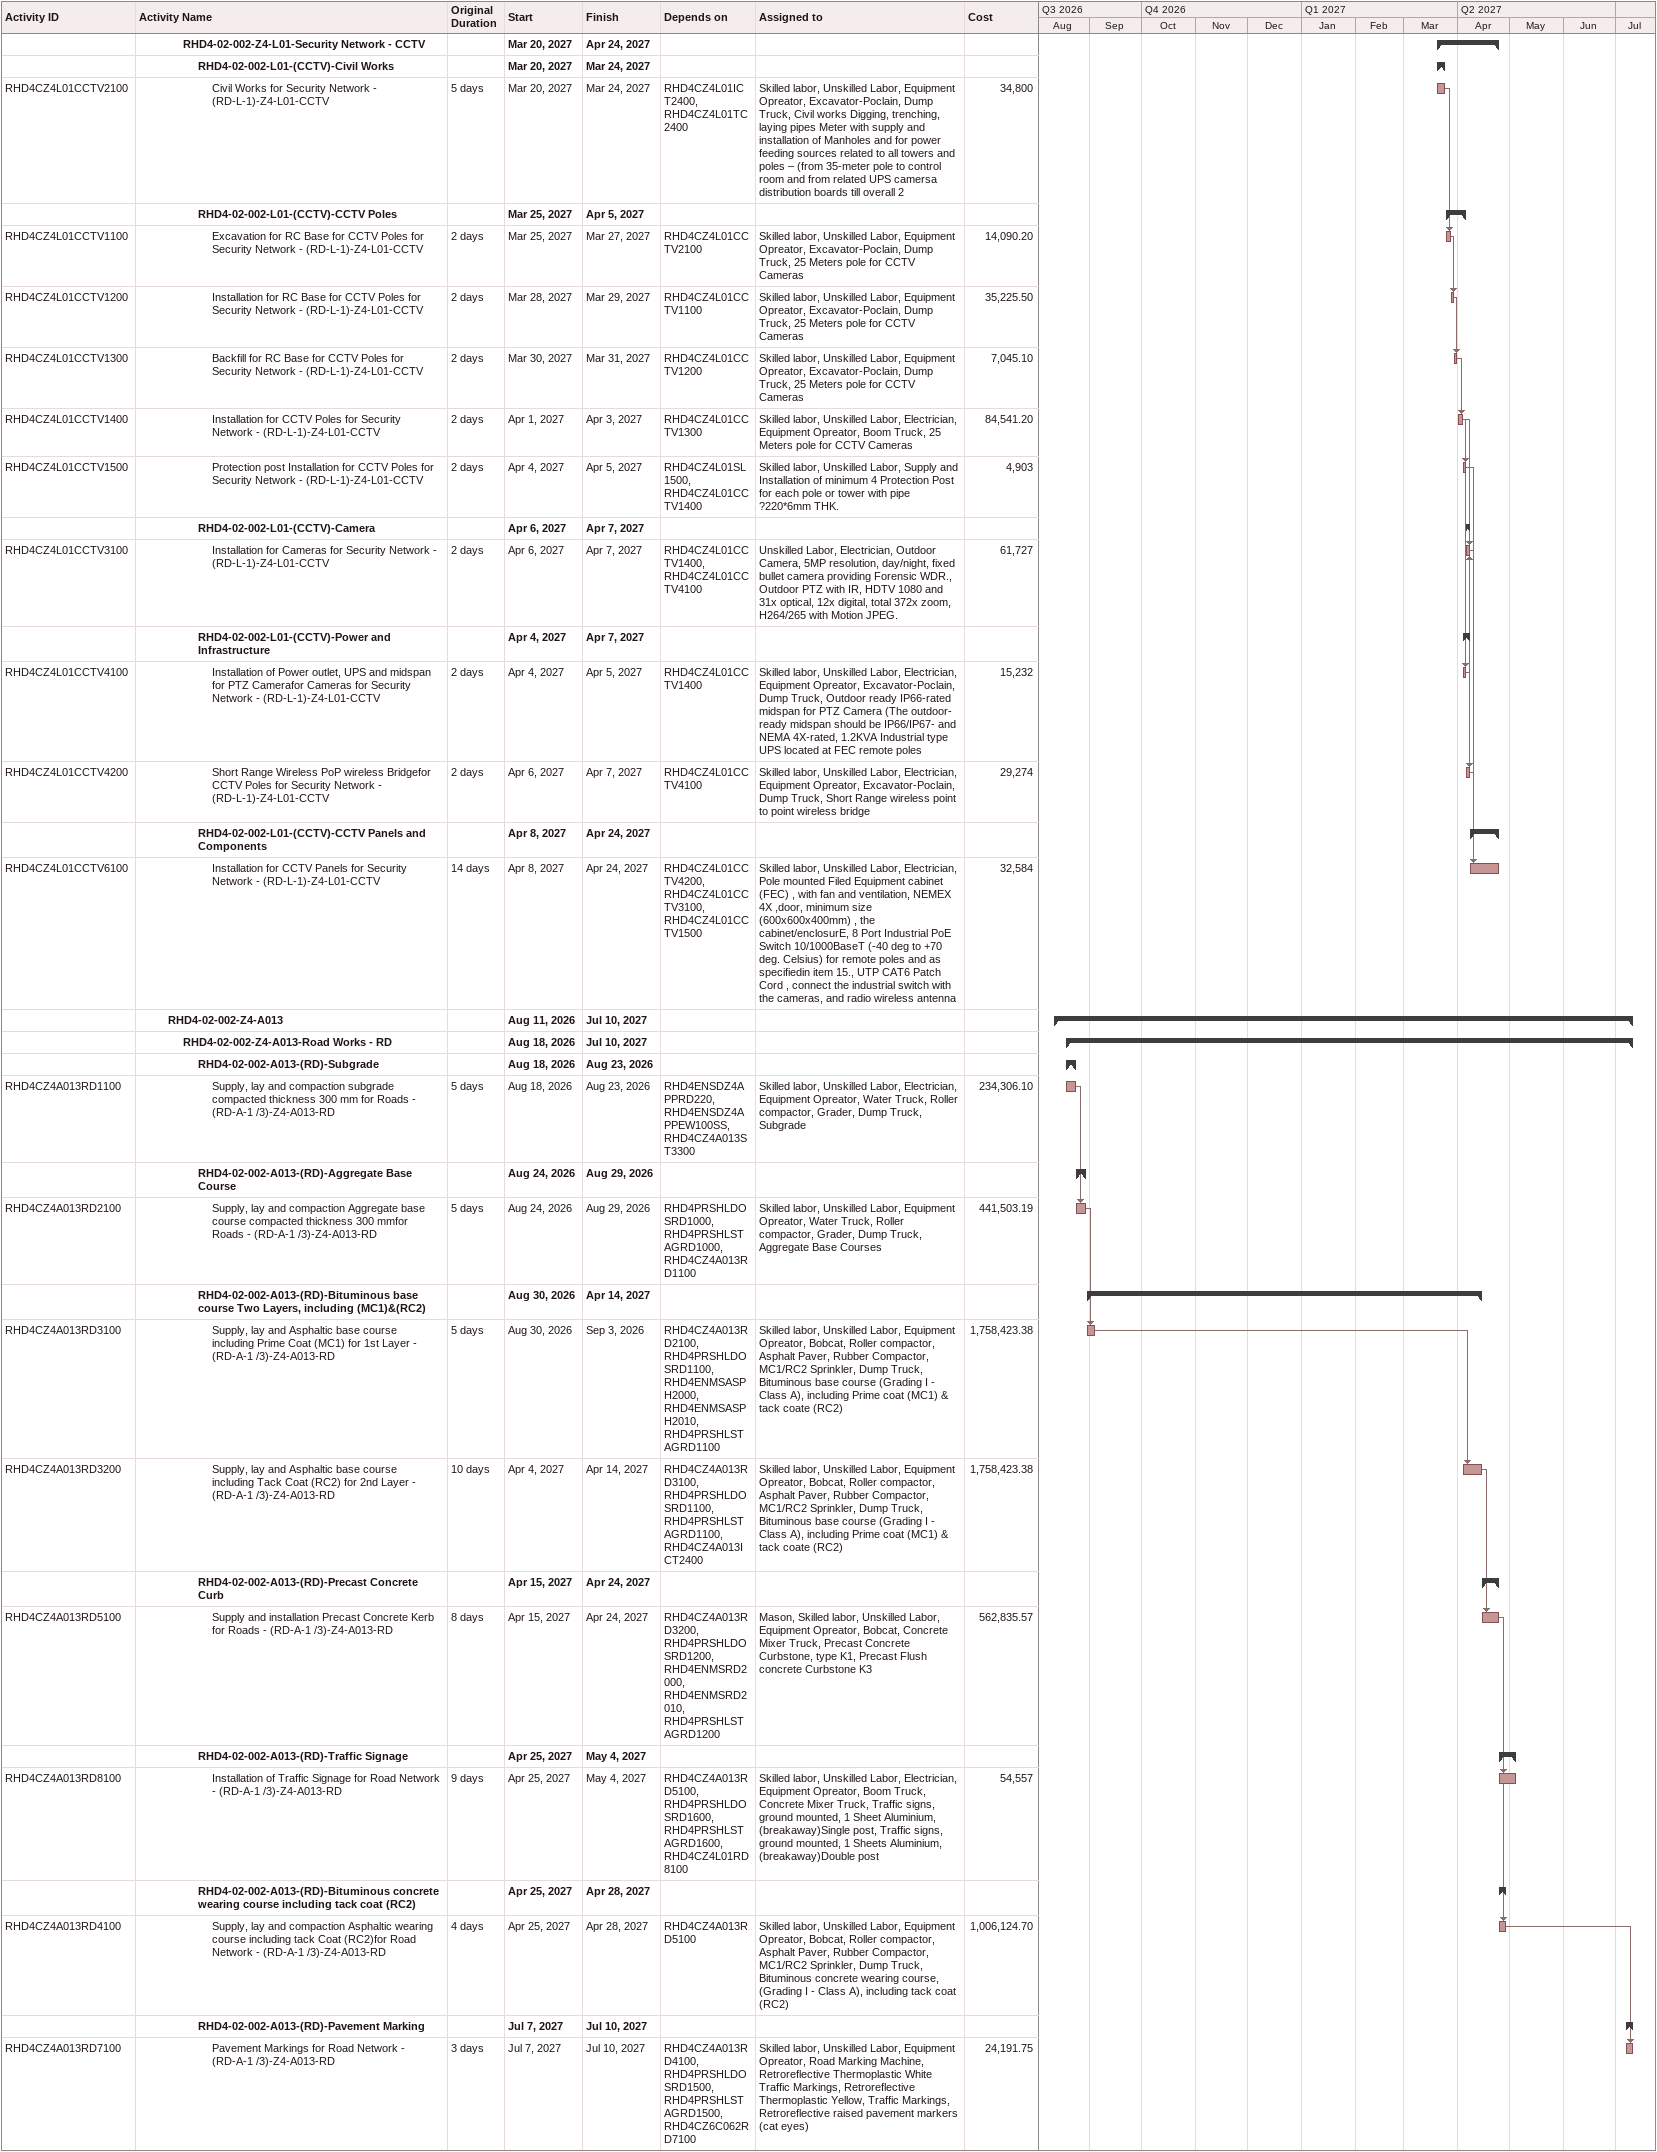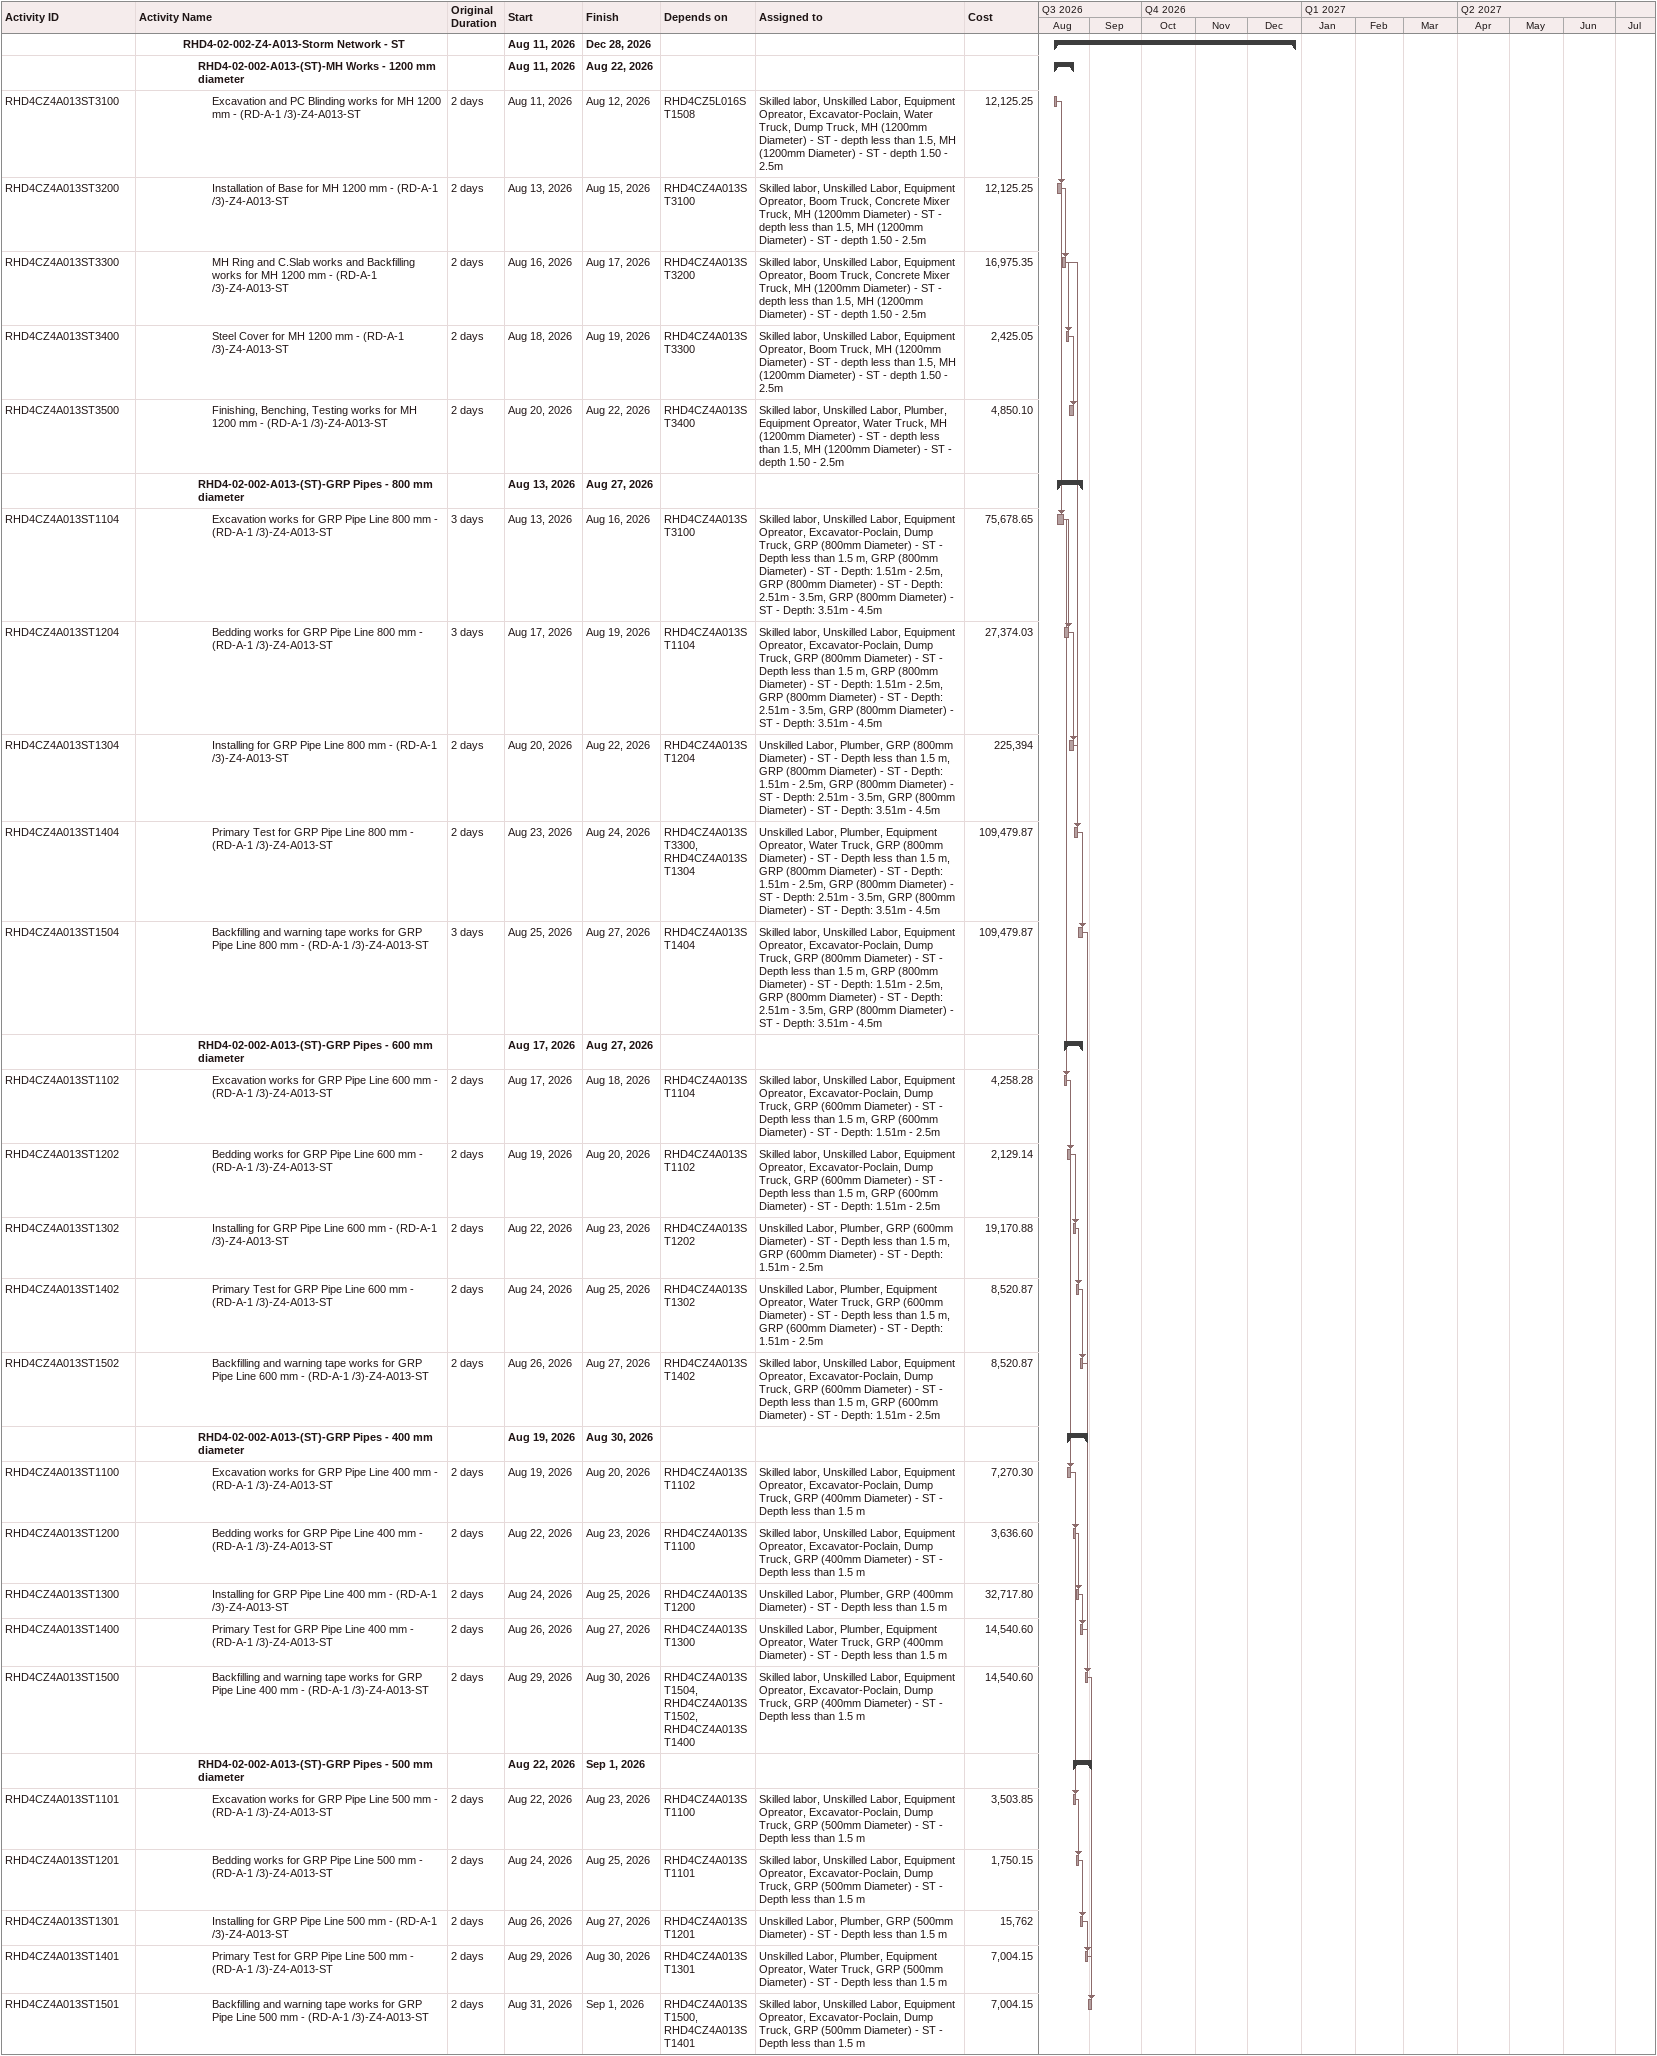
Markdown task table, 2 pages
| ID | Level | Task | Original duration | Start | Finish | Predecessors | Resources | Cost |
|---|---|---|---|---|---|---|---|---|
|  | 4 | **RHD4-02-002-Z4-L01-Security Network - CCTV** |  | 2027-03-20 | 2027-04-24 |  |  |  |
|  | 5 | **RHD4-02-002-L01-(CCTV)-Civil Works** |  | 2027-03-20 | 2027-03-24 |  |  |  |
| RHD4CZ4L01CCTV2100 | 6 | Civil Works for Security Network - (RD-L-1)-Z4-L01-CCTV | 5d | 2027-03-20 | 2027-03-24 | RHD4CZ4L01ICT2400, RHD4CZ4L01TC2400 | Skilled labor, Unskilled Labor, Equipment Opreator, Excavator-Poclain, Dump Truck, Civil works Digging, trenching, laying pipes Meter with supply and installation of Manholes and for power feeding sources related to all towers and poles – (from 35-meter pole to control room and from related UPS camersa distribution boards till overall 2 | 34800 |
|  | 5 | **RHD4-02-002-L01-(CCTV)-CCTV Poles** |  | 2027-03-25 | 2027-04-05 |  |  |  |
| RHD4CZ4L01CCTV1100 | 6 | Excavation for RC Base for CCTV Poles for Security Network - (RD-L-1)-Z4-L01-CCTV | 2d | 2027-03-25 | 2027-03-27 | RHD4CZ4L01CCTV2100 | Skilled labor, Unskilled Labor, Equipment Opreator, Excavator-Poclain, Dump Truck, 25 Meters pole for CCTV Cameras | 14090.20 |
| RHD4CZ4L01CCTV1200 | 6 | Installation for RC Base for CCTV Poles for Security Network - (RD-L-1)-Z4-L01-CCTV | 2d | 2027-03-28 | 2027-03-29 | RHD4CZ4L01CCTV1100 | Skilled labor, Unskilled Labor, Equipment Opreator, Excavator-Poclain, Dump Truck, 25 Meters pole for CCTV Cameras | 35225.50 |
| RHD4CZ4L01CCTV1300 | 6 | Backfill for RC Base for CCTV Poles for Security Network - (RD-L-1)-Z4-L01-CCTV | 2d | 2027-03-30 | 2027-03-31 | RHD4CZ4L01CCTV1200 | Skilled labor, Unskilled Labor, Equipment Opreator, Excavator-Poclain, Dump Truck, 25 Meters pole for CCTV Cameras | 7045.10 |
| RHD4CZ4L01CCTV1400 | 6 | Installation for CCTV Poles for Security Network - (RD-L-1)-Z4-L01-CCTV | 2d | 2027-04-01 | 2027-04-03 | RHD4CZ4L01CCTV1300 | Skilled labor, Unskilled Labor, Electrician, Equipment Opreator, Boom Truck, 25 Meters pole for CCTV Cameras | 84541.20 |
| RHD4CZ4L01CCTV1500 | 6 | Protection post Installation for CCTV Poles for Security Network - (RD-L-1)-Z4-L01-CCTV | 2d | 2027-04-04 | 2027-04-05 | RHD4CZ4L01SL1500, RHD4CZ4L01CCTV1400 | Skilled labor, Unskilled Labor, Supply and Installation of minimum 4 Protection Post for each pole or tower with pipe ?220*6mm THK. | 4903 |
|  | 5 | **RHD4-02-002-L01-(CCTV)-Camera** |  | 2027-04-06 | 2027-04-07 |  |  |  |
| RHD4CZ4L01CCTV3100 | 6 | Installation for Cameras for Security Network - (RD-L-1)-Z4-L01-CCTV | 2d | 2027-04-06 | 2027-04-07 | RHD4CZ4L01CCTV1400, RHD4CZ4L01CCTV4100 | Unskilled Labor, Electrician, Outdoor Camera, 5MP resolution, day/night, fixed bullet camera providing Forensic WDR., Outdoor PTZ with IR, HDTV 1080 and 31x optical, 12x digital, total 372x zoom, H264/265 with Motion JPEG. | 61727 |
|  | 5 | **RHD4-02-002-L01-(CCTV)-Power and Infrastructure** |  | 2027-04-04 | 2027-04-07 |  |  |  |
| RHD4CZ4L01CCTV4100 | 6 | Installation of Power outlet, UPS and midspan for PTZ Camerafor Cameras for Security Network - (RD-L-1)-Z4-L01-CCTV | 2d | 2027-04-04 | 2027-04-05 | RHD4CZ4L01CCTV1400 | Skilled labor, Unskilled Labor, Electrician, Equipment Opreator, Excavator-Poclain, Dump Truck, Outdoor ready IP66-rated midspan for PTZ Camera (The outdoor- ready midspan should be IP66/IP67- and NEMA 4X-rated, 1.2KVA Industrial type UPS located at FEC remote poles | 15232 |
| RHD4CZ4L01CCTV4200 | 6 | Short Range Wireless PoP wireless Bridgefor CCTV Poles for Security Network - (RD-L-1)-Z4-L01-CCTV | 2d | 2027-04-06 | 2027-04-07 | RHD4CZ4L01CCTV4100 | Skilled labor, Unskilled Labor, Electrician, Equipment Opreator, Excavator-Poclain, Dump Truck, Short Range wireless point to point wireless bridge | 29274 |
|  | 5 | **RHD4-02-002-L01-(CCTV)-CCTV Panels and Components** |  | 2027-04-08 | 2027-04-24 |  |  |  |
| RHD4CZ4L01CCTV6100 | 6 | Installation for CCTV Panels for Security Network - (RD-L-1)-Z4-L01-CCTV | 14d | 2027-04-08 | 2027-04-24 | RHD4CZ4L01CCTV4200, RHD4CZ4L01CCTV3100, RHD4CZ4L01CCTV1500 | Skilled labor, Unskilled Labor, Electrician, Pole mounted Filed Equipment cabinet (FEC) , with fan and ventilation, NEMEX 4X ,door, minimum size (600x600x400mm) , the cabinet/enclosurE, 8 Port Industrial PoE Switch 10/1000BaseT (-40 deg to +70 deg. Celsius) for remote poles and as specifiedin item 15., UTP CAT6 Patch Cord , connect the industrial switch with the cameras, and radio wireless antenna | 32584 |
|  | 3 | **RHD4-02-002-Z4-A013** |  | 2026-08-11 | 2027-07-10 |  |  |  |
|  | 4 | **RHD4-02-002-Z4-A013-Road Works - RD** |  | 2026-08-18 | 2027-07-10 |  |  |  |
|  | 5 | **RHD4-02-002-A013-(RD)-Subgrade** |  | 2026-08-18 | 2026-08-23 |  |  |  |
| RHD4CZ4A013RD1100 | 6 | Supply, lay and compaction subgrade compacted thickness 300 mm for Roads - (RD-A-1 /3)-Z4-A013-RD | 5d | 2026-08-18 | 2026-08-23 | RHD4ENSDZ4APPRD220, RHD4ENSDZ4APPEW100SS, RHD4CZ4A013ST3300 | Skilled labor, Unskilled Labor, Electrician, Equipment Opreator, Water Truck, Roller compactor, Grader, Dump Truck, Subgrade | 234306.10 |
|  | 5 | **RHD4-02-002-A013-(RD)-Aggregate Base Course** |  | 2026-08-24 | 2026-08-29 |  |  |  |
| RHD4CZ4A013RD2100 | 6 | Supply, lay and compaction Aggregate base course compacted thickness 300 mmfor Roads - (RD-A-1 /3)-Z4-A013-RD | 5d | 2026-08-24 | 2026-08-29 | RHD4PRSHLDOSRD1000, RHD4PRSHLSTAGRD1000, RHD4CZ4A013RD1100 | Skilled labor, Unskilled Labor, Equipment Opreator, Water Truck, Roller compactor, Grader, Dump Truck, Aggregate Base Courses | 441503.19 |
|  | 5 | **RHD4-02-002-A013-(RD)-Bituminous base course Two Layers, including (MC1)&(RC2)** |  | 2026-08-30 | 2027-04-14 |  |  |  |
| RHD4CZ4A013RD3100 | 6 | Supply, lay and Asphaltic base course including Prime Coat (MC1) for 1st Layer - (RD-A-1 /3)-Z4-A013-RD | 5d | 2026-08-30 | 2026-09-03 | RHD4CZ4A013RD2100, RHD4PRSHLDOSRD1100, RHD4ENMSASPH2000, RHD4ENMSASPH2010, RHD4PRSHLSTAGRD1100 | Skilled labor, Unskilled Labor, Equipment Opreator, Bobcat, Roller compactor, Asphalt Paver, Rubber Compactor, MC1/RC2 Sprinkler, Dump Truck, Bituminous base course (Grading I - Class A), including Prime coat (MC1) & tack coate (RC2) | 1758423.38 |
| RHD4CZ4A013RD3200 | 6 | Supply, lay and Asphaltic base course including Tack Coat (RC2) for 2nd Layer - (RD-A-1 /3)-Z4-A013-RD | 10d | 2027-04-04 | 2027-04-14 | RHD4CZ4A013RD3100, RHD4PRSHLDOSRD1100, RHD4PRSHLSTAGRD1100, RHD4CZ4A013ICT2400 | Skilled labor, Unskilled Labor, Equipment Opreator, Bobcat, Roller compactor, Asphalt Paver, Rubber Compactor, MC1/RC2 Sprinkler, Dump Truck, Bituminous base course (Grading I - Class A), including Prime coat (MC1) & tack coate (RC2) | 1758423.38 |
|  | 5 | **RHD4-02-002-A013-(RD)-Precast Concrete Curb** |  | 2027-04-15 | 2027-04-24 |  |  |  |
| RHD4CZ4A013RD5100 | 6 | Supply and installation Precast Concrete Kerb for Roads - (RD-A-1 /3)-Z4-A013-RD | 8d | 2027-04-15 | 2027-04-24 | RHD4CZ4A013RD3200, RHD4PRSHLDOSRD1200, RHD4ENMSRD2000, RHD4ENMSRD2010, RHD4PRSHLSTAGRD1200 | Mason, Skilled labor, Unskilled Labor, Equipment Opreator, Bobcat, Concrete Mixer Truck, Precast Concrete Curbstone, type K1, Precast Flush concrete Curbstone K3 | 562835.57 |
|  | 5 | **RHD4-02-002-A013-(RD)-Traffic Signage** |  | 2027-04-25 | 2027-05-04 |  |  |  |
| RHD4CZ4A013RD8100 | 6 | Installation of Traffic Signage for Road Network - (RD-A-1 /3)-Z4-A013-RD | 9d | 2027-04-25 | 2027-05-04 | RHD4CZ4A013RD5100, RHD4PRSHLDOSRD1600, RHD4PRSHLSTAGRD1600, RHD4CZ4L01RD8100 | Skilled labor, Unskilled Labor, Electrician, Equipment Opreator, Boom Truck, Concrete Mixer Truck, Traffic signs, ground mounted, 1 Sheet Aluminium, (breakaway)Single post, Traffic signs, ground mounted, 1 Sheets Aluminium, (breakaway)Double post | 54557 |
|  | 5 | **RHD4-02-002-A013-(RD)-Bituminous concrete wearing course including tack coat (RC2)** |  | 2027-04-25 | 2027-04-28 |  |  |  |
| RHD4CZ4A013RD4100 | 6 | Supply, lay and compaction Asphaltic wearing course including tack Coat (RC2)for Road Network - (RD-A-1 /3)-Z4-A013-RD | 4d | 2027-04-25 | 2027-04-28 | RHD4CZ4A013RD5100 | Skilled labor, Unskilled Labor, Equipment Opreator, Bobcat, Roller compactor, Asphalt Paver, Rubber Compactor, MC1/RC2 Sprinkler, Dump Truck, Bituminous concrete wearing course, (Grading I - Class A), including tack coat (RC2) | 1006124.70 |
|  | 5 | **RHD4-02-002-A013-(RD)-Pavement Marking** |  | 2027-07-07 | 2027-07-10 |  |  |  |
| RHD4CZ4A013RD7100 | 6 | Pavement Markings for Road Network - (RD-A-1 /3)-Z4-A013-RD | 3d | 2027-07-07 | 2027-07-10 | RHD4CZ4A013RD4100, RHD4PRSHLDOSRD1500, RHD4PRSHLSTAGRD1500, RHD4CZ6C062RD7100 | Skilled labor, Unskilled Labor, Equipment Opreator, Road Marking Machine, Retroreflective Thermoplastic White Traffic Markings, Retroreflective Thermoplastic Yellow, Traffic Markings, Retroreflective raised pavement markers (cat eyes) | 24191.75 |
|  | 4 | **RHD4-02-002-Z4-A013-Storm Network - ST** |  | 2026-08-11 | 2026-12-28 |  |  |  |
|  | 5 | **RHD4-02-002-A013-(ST)-MH Works - 1200 mm diameter** |  | 2026-08-11 | 2026-08-22 |  |  |  |
| RHD4CZ4A013ST3100 | 6 | Excavation and PC Blinding works for MH 1200 mm - (RD-A-1 /3)-Z4-A013-ST | 2d | 2026-08-11 | 2026-08-12 | RHD4CZ5L016ST1508 | Skilled labor, Unskilled Labor, Equipment Opreator, Excavator-Poclain, Water Truck, Dump Truck, MH (1200mm Diameter) - ST - depth less than 1.5, MH (1200mm Diameter) - ST - depth 1.50 - 2.5m | 12125.25 |
| RHD4CZ4A013ST3200 | 6 | Installation of Base for MH 1200 mm - (RD-A-1 /3)-Z4-A013-ST | 2d | 2026-08-13 | 2026-08-15 | RHD4CZ4A013ST3100 | Skilled labor, Unskilled Labor, Equipment Opreator, Boom Truck, Concrete Mixer Truck, MH (1200mm Diameter) - ST - depth less than 1.5, MH (1200mm Diameter) - ST - depth 1.50 - 2.5m | 12125.25 |
| RHD4CZ4A013ST3300 | 6 | MH Ring and C.Slab works and Backfilling works for MH 1200 mm - (RD-A-1 /3)-Z4-A013-ST | 2d | 2026-08-16 | 2026-08-17 | RHD4CZ4A013ST3200 | Skilled labor, Unskilled Labor, Equipment Opreator, Boom Truck, Concrete Mixer Truck, MH (1200mm Diameter) - ST - depth less than 1.5, MH (1200mm Diameter) - ST - depth 1.50 - 2.5m | 16975.35 |
| RHD4CZ4A013ST3400 | 6 | Steel Cover for MH 1200 mm - (RD-A-1 /3)-Z4-A013-ST | 2d | 2026-08-18 | 2026-08-19 | RHD4CZ4A013ST3300 | Skilled labor, Unskilled Labor, Equipment Opreator, Boom Truck, MH (1200mm Diameter) - ST - depth less than 1.5, MH (1200mm Diameter) - ST - depth 1.50 - 2.5m | 2425.05 |
| RHD4CZ4A013ST3500 | 6 | Finishing, Benching, Testing works for MH 1200 mm - (RD-A-1 /3)-Z4-A013-ST | 2d | 2026-08-20 | 2026-08-22 | RHD4CZ4A013ST3400 | Skilled labor, Unskilled Labor, Plumber, Equipment Opreator, Water Truck, MH (1200mm Diameter) - ST - depth less than 1.5, MH (1200mm Diameter) - ST - depth 1.50 - 2.5m | 4850.10 |
|  | 5 | **RHD4-02-002-A013-(ST)-GRP Pipes - 800 mm diameter** |  | 2026-08-13 | 2026-08-27 |  |  |  |
| RHD4CZ4A013ST1104 | 6 | Excavation works for GRP Pipe Line 800 mm - (RD-A-1 /3)-Z4-A013-ST | 3d | 2026-08-13 | 2026-08-16 | RHD4CZ4A013ST3100 | Skilled labor, Unskilled Labor, Equipment Opreator, Excavator-Poclain, Dump Truck, GRP (800mm Diameter) - ST - Depth less than 1.5 m, GRP (800mm Diameter) - ST - Depth: 1.51m - 2.5m, GRP (800mm Diameter) - ST - Depth: 2.51m - 3.5m, GRP (800mm Diameter) - ST - Depth: 3.51m - 4.5m | 75678.65 |
| RHD4CZ4A013ST1204 | 6 | Bedding works for GRP Pipe Line 800 mm - (RD-A-1 /3)-Z4-A013-ST | 3d | 2026-08-17 | 2026-08-19 | RHD4CZ4A013ST1104 | Skilled labor, Unskilled Labor, Equipment Opreator, Excavator-Poclain, Dump Truck, GRP (800mm Diameter) - ST - Depth less than 1.5 m, GRP (800mm Diameter) - ST - Depth: 1.51m - 2.5m, GRP (800mm Diameter) - ST - Depth: 2.51m - 3.5m, GRP (800mm Diameter) - ST - Depth: 3.51m - 4.5m | 27374.03 |
| RHD4CZ4A013ST1304 | 6 | Installing for GRP Pipe Line 800 mm - (RD-A-1 /3)-Z4-A013-ST | 2d | 2026-08-20 | 2026-08-22 | RHD4CZ4A013ST1204 | Unskilled Labor, Plumber, GRP (800mm Diameter) - ST - Depth less than 1.5 m, GRP (800mm Diameter) - ST - Depth: 1.51m - 2.5m, GRP (800mm Diameter) - ST - Depth: 2.51m - 3.5m, GRP (800mm Diameter) - ST - Depth: 3.51m - 4.5m | 225394 |
| RHD4CZ4A013ST1404 | 6 | Primary Test for GRP Pipe Line 800 mm - (RD-A-1 /3)-Z4-A013-ST | 2d | 2026-08-23 | 2026-08-24 | RHD4CZ4A013ST3300, RHD4CZ4A013ST1304 | Unskilled Labor, Plumber, Equipment Opreator, Water Truck, GRP (800mm Diameter) - ST - Depth less than 1.5 m, GRP (800mm Diameter) - ST - Depth: 1.51m - 2.5m, GRP (800mm Diameter) - ST - Depth: 2.51m - 3.5m, GRP (800mm Diameter) - ST - Depth: 3.51m - 4.5m | 109479.87 |
| RHD4CZ4A013ST1504 | 6 | Backfilling and warning tape works for GRP Pipe Line 800 mm - (RD-A-1 /3)-Z4-A013-ST | 3d | 2026-08-25 | 2026-08-27 | RHD4CZ4A013ST1404 | Skilled labor, Unskilled Labor, Equipment Opreator, Excavator-Poclain, Dump Truck, GRP (800mm Diameter) - ST - Depth less than 1.5 m, GRP (800mm Diameter) - ST - Depth: 1.51m - 2.5m, GRP (800mm Diameter) - ST - Depth: 2.51m - 3.5m, GRP (800mm Diameter) - ST - Depth: 3.51m - 4.5m | 109479.87 |
|  | 5 | **RHD4-02-002-A013-(ST)-GRP Pipes - 600 mm diameter** |  | 2026-08-17 | 2026-08-27 |  |  |  |
| RHD4CZ4A013ST1102 | 6 | Excavation works for GRP Pipe Line 600 mm - (RD-A-1 /3)-Z4-A013-ST | 2d | 2026-08-17 | 2026-08-18 | RHD4CZ4A013ST1104 | Skilled labor, Unskilled Labor, Equipment Opreator, Excavator-Poclain, Dump Truck, GRP (600mm Diameter) - ST - Depth less than 1.5 m, GRP (600mm Diameter) - ST - Depth: 1.51m - 2.5m | 4258.28 |
| RHD4CZ4A013ST1202 | 6 | Bedding works for GRP Pipe Line 600 mm - (RD-A-1 /3)-Z4-A013-ST | 2d | 2026-08-19 | 2026-08-20 | RHD4CZ4A013ST1102 | Skilled labor, Unskilled Labor, Equipment Opreator, Excavator-Poclain, Dump Truck, GRP (600mm Diameter) - ST - Depth less than 1.5 m, GRP (600mm Diameter) - ST - Depth: 1.51m - 2.5m | 2129.14 |
| RHD4CZ4A013ST1302 | 6 | Installing for GRP Pipe Line 600 mm - (RD-A-1 /3)-Z4-A013-ST | 2d | 2026-08-22 | 2026-08-23 | RHD4CZ4A013ST1202 | Unskilled Labor, Plumber, GRP (600mm Diameter) - ST - Depth less than 1.5 m, GRP (600mm Diameter) - ST - Depth: 1.51m - 2.5m | 19170.88 |
| RHD4CZ4A013ST1402 | 6 | Primary Test for GRP Pipe Line 600 mm - (RD-A-1 /3)-Z4-A013-ST | 2d | 2026-08-24 | 2026-08-25 | RHD4CZ4A013ST1302 | Unskilled Labor, Plumber, Equipment Opreator, Water Truck, GRP (600mm Diameter) - ST - Depth less than 1.5 m, GRP (600mm Diameter) - ST - Depth: 1.51m - 2.5m | 8520.87 |
| RHD4CZ4A013ST1502 | 6 | Backfilling and warning tape works for GRP Pipe Line 600 mm - (RD-A-1 /3)-Z4-A013-ST | 2d | 2026-08-26 | 2026-08-27 | RHD4CZ4A013ST1402 | Skilled labor, Unskilled Labor, Equipment Opreator, Excavator-Poclain, Dump Truck, GRP (600mm Diameter) - ST - Depth less than 1.5 m, GRP (600mm Diameter) - ST - Depth: 1.51m - 2.5m | 8520.87 |
|  | 5 | **RHD4-02-002-A013-(ST)-GRP Pipes - 400 mm diameter** |  | 2026-08-19 | 2026-08-30 |  |  |  |
| RHD4CZ4A013ST1100 | 6 | Excavation works for GRP Pipe Line 400 mm - (RD-A-1 /3)-Z4-A013-ST | 2d | 2026-08-19 | 2026-08-20 | RHD4CZ4A013ST1102 | Skilled labor, Unskilled Labor, Equipment Opreator, Excavator-Poclain, Dump Truck, GRP (400mm Diameter) - ST - Depth less than 1.5 m | 7270.30 |
| RHD4CZ4A013ST1200 | 6 | Bedding works for GRP Pipe Line 400 mm - (RD-A-1 /3)-Z4-A013-ST | 2d | 2026-08-22 | 2026-08-23 | RHD4CZ4A013ST1100 | Skilled labor, Unskilled Labor, Equipment Opreator, Excavator-Poclain, Dump Truck, GRP (400mm Diameter) - ST - Depth less than 1.5 m | 3636.60 |
| RHD4CZ4A013ST1300 | 6 | Installing for GRP Pipe Line 400 mm - (RD-A-1 /3)-Z4-A013-ST | 2d | 2026-08-24 | 2026-08-25 | RHD4CZ4A013ST1200 | Unskilled Labor, Plumber, GRP (400mm Diameter) - ST - Depth less than 1.5 m | 32717.80 |
| RHD4CZ4A013ST1400 | 6 | Primary Test for GRP Pipe Line 400 mm - (RD-A-1 /3)-Z4-A013-ST | 2d | 2026-08-26 | 2026-08-27 | RHD4CZ4A013ST1300 | Unskilled Labor, Plumber, Equipment Opreator, Water Truck, GRP (400mm Diameter) - ST - Depth less than 1.5 m | 14540.60 |
| RHD4CZ4A013ST1500 | 6 | Backfilling and warning tape works for GRP Pipe Line 400 mm - (RD-A-1 /3)-Z4-A013-ST | 2d | 2026-08-29 | 2026-08-30 | RHD4CZ4A013ST1504, RHD4CZ4A013ST1502, RHD4CZ4A013ST1400 | Skilled labor, Unskilled Labor, Equipment Opreator, Excavator-Poclain, Dump Truck, GRP (400mm Diameter) - ST - Depth less than 1.5 m | 14540.60 |
|  | 5 | **RHD4-02-002-A013-(ST)-GRP Pipes - 500 mm diameter** |  | 2026-08-22 | 2026-09-01 |  |  |  |
| RHD4CZ4A013ST1101 | 6 | Excavation works for GRP Pipe Line 500 mm - (RD-A-1 /3)-Z4-A013-ST | 2d | 2026-08-22 | 2026-08-23 | RHD4CZ4A013ST1100 | Skilled labor, Unskilled Labor, Equipment Opreator, Excavator-Poclain, Dump Truck, GRP (500mm Diameter) - ST - Depth less than 1.5 m | 3503.85 |
| RHD4CZ4A013ST1201 | 6 | Bedding works for GRP Pipe Line 500 mm - (RD-A-1 /3)-Z4-A013-ST | 2d | 2026-08-24 | 2026-08-25 | RHD4CZ4A013ST1101 | Skilled labor, Unskilled Labor, Equipment Opreator, Excavator-Poclain, Dump Truck, GRP (500mm Diameter) - ST - Depth less than 1.5 m | 1750.15 |
| RHD4CZ4A013ST1301 | 6 | Installing for GRP Pipe Line 500 mm - (RD-A-1 /3)-Z4-A013-ST | 2d | 2026-08-26 | 2026-08-27 | RHD4CZ4A013ST1201 | Unskilled Labor, Plumber, GRP (500mm Diameter) - ST - Depth less than 1.5 m | 15762 |
| RHD4CZ4A013ST1401 | 6 | Primary Test for GRP Pipe Line 500 mm - (RD-A-1 /3)-Z4-A013-ST | 2d | 2026-08-29 | 2026-08-30 | RHD4CZ4A013ST1301 | Unskilled Labor, Plumber, Equipment Opreator, Water Truck, GRP (500mm Diameter) - ST - Depth less than 1.5 m | 7004.15 |
| RHD4CZ4A013ST1501 | 6 | Backfilling and warning tape works for GRP Pipe Line 500 mm - (RD-A-1 /3)-Z4-A013-ST | 2d | 2026-08-31 | 2026-09-01 | RHD4CZ4A013ST1500, RHD4CZ4A013ST1401 | Skilled labor, Unskilled Labor, Equipment Opreator, Excavator-Poclain, Dump Truck, GRP (500mm Diameter) - ST - Depth less than 1.5 m | 7004.15 |
